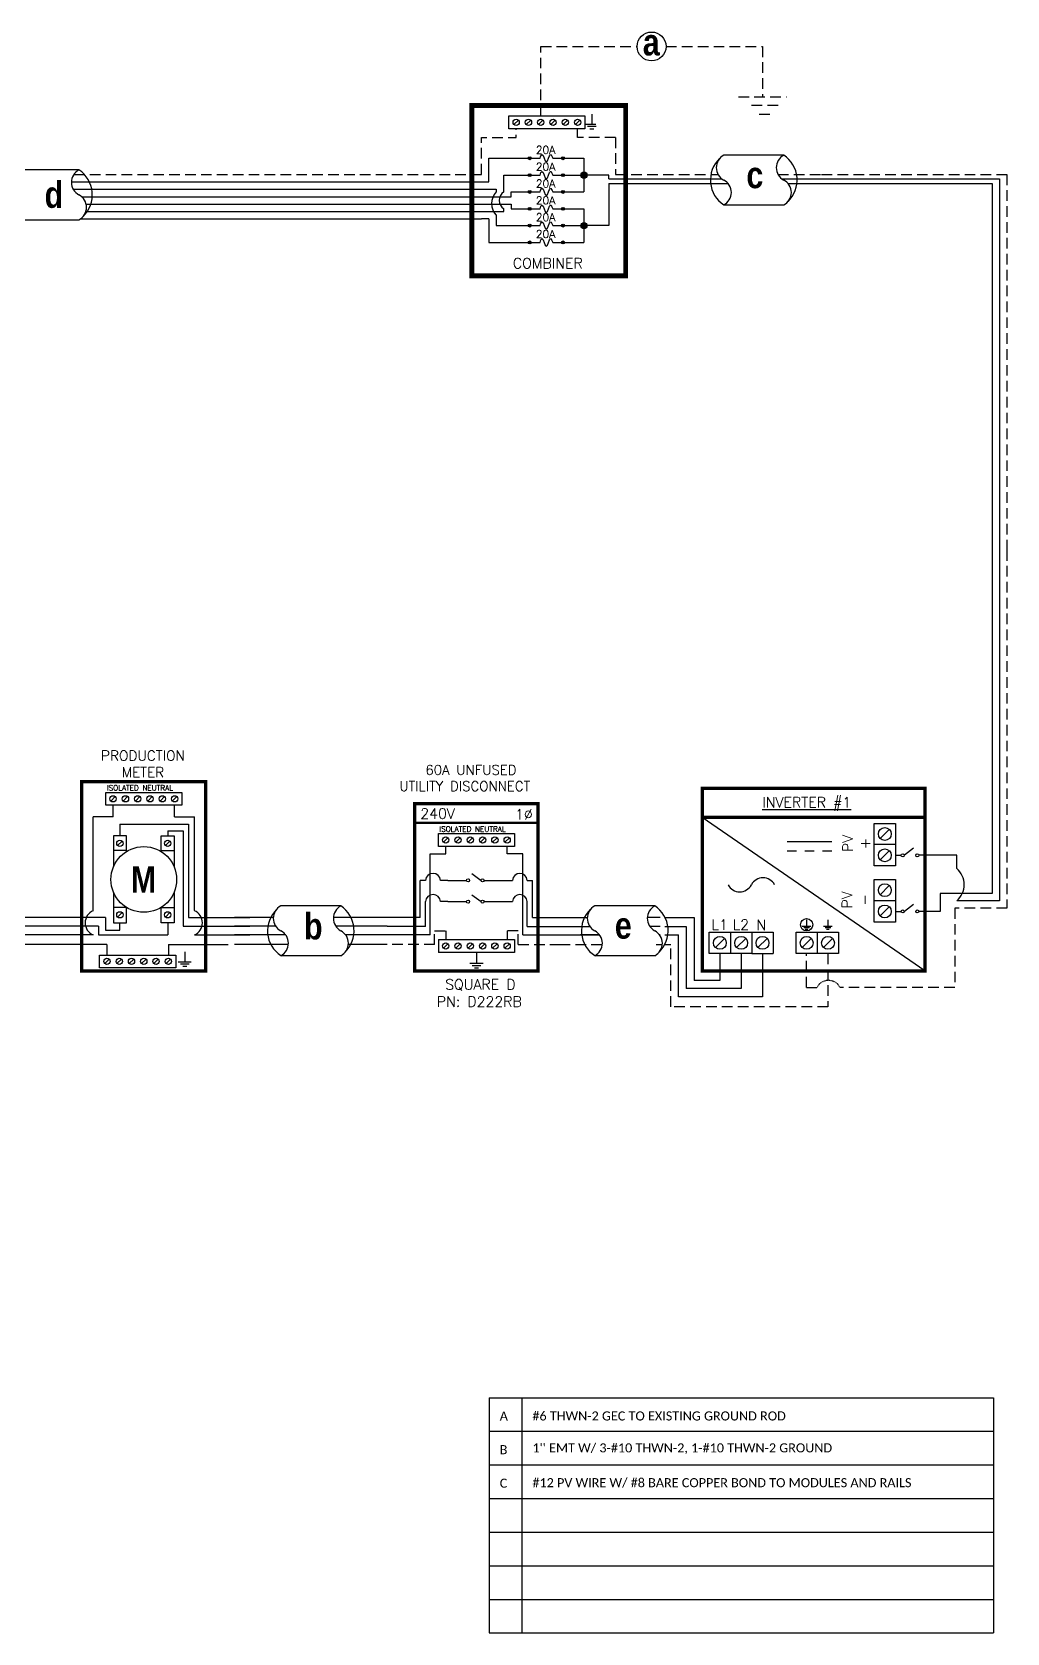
# Model space of a CAD drawing. Header units: feet. Extents: x 16885 to 17659, y 14552 to 15119.
# Drawn here: x 17314 to 17659, y 14552 to 15119 of the extents above; entities that cross this region are included whole.
import ezdxf

# ---------------------------------------------------------------- set-up
doc = ezdxf.new("R2010")
doc.units = ezdxf.units.FT
doc.header["$MEASUREMENT"] = 0
doc.linetypes.add('HIDDEN', pattern=[0.375, 0.25, -0.125])
for name, color, linetype in [('ONE LINE BLOCKS', 7, 'Continuous'), ('TABLES', 7, 'Continuous'), ('TEXT', 7, 'Continuous'), ('Z - TITLEBLOCK TXT', 7, 'Continuous')]:
    doc.layers.add(name, color=color, linetype=linetype)
doc.styles.add('ONE LINE TXT', font='techb___.ttf')
doc.styles.get("Standard").update_dxf_attribs({"font": 'simplex.shx'})

# ---------------------------------------------------------------- blocks, each defined once
blk = doc.blocks.new('M_METER PAN')
at = {"color": 253, "linetype": 'Continuous'}
for p, q in [((4.73, 8.02), (4.73, 8.75)), ((8.59, 8.02), (8.59, 8.75)), ((4.73, 8.02), (3.48, 8.02)), ((3.48, 2.14), (3.48, 8.02)), ((8.59, 8.02), (9.84, 8.02)), ((9.84, 2.14), (9.84, 8.02)), ((3.48, 0.61), (0, 0.61)), ((9.84, 0.61), (13.32, 0.61))]:
    blk.add_line(p, q, dxfattribs=at)
at = {"color": 7, "linetype": 'Continuous'}
for p, q in [((5.16, 7.56), (5.16, 6.82)), ((5.16, 7.56), (9.47, 7.56)), ((9.47, 7.56), (9.47, 1.71)), ((4.25, 1.71), (0, 1.71)), ((4.25, 1.71), (4.25, 0.9)), ((5.16, 0.9), (5.16, 1.37)), ((9.47, 1.71), (13.32, 1.71)), ((4.25, 0.9), (5.16, 0.9))]:
    blk.add_line(p, q, dxfattribs=at)
at = {"color": 10, "linetype": 'Continuous'}
for p, q in [((8.16, 7.14), (8.16, 6.82)), ((8.16, 7.14), (9.12, 7.14)), ((9.12, 7.14), (9.12, 1.15)), ((3.83, 1.15), (0, 1.15)), ((3.83, 1.15), (3.83, 0.61)), ((8.16, 1.37), (8.16, 0.61)), ((9.12, 1.15), (13.32, 1.15)), ((3.83, 0.61), (8.16, 0.61))]:
    blk.add_line(p, q, dxfattribs=at)
at = {"color": 1, "linetype": 'Continuous'}
for p, q in [((5.57, 5.9), (4.76, 5.9)), ((7.76, 5.9), (8.56, 5.9)), ((5.57, 2.33), (4.76, 2.33)), ((7.76, 2.33), (8.56, 2.33))]:
    blk.add_line(p, q, dxfattribs=at)
at = {"color": 253, "linetype": 'Continuous'}
for centre, start, end in [((3.82, 1.37), 113.9997, 246.0003), ((9.5, 1.37), 293.9997, 66.0003)]:
    blk.add_arc(centre, 0.835, start, end, dxfattribs=at)
at = {"layer": 'ONE LINE BLOCKS', "lineweight": 50, "const_width": 0.21}
blk.add_lwpolyline([(2.77, -1.65), (2.77, 10.22), (10.55, 10.22), (10.55, -1.65)], close=True, dxfattribs=at)
at = {"layer": 'TEXT', "color": 92, "linetype": 'HIDDEN', "ltscale": 15}
for p, q in [((4.35, 0), (0, 0)), ((4.35, 0), (4.35, -0.65)), ((8.2, 0), (8.2, -0.65)), ((8.2, 0), (13.32, 0))]:
    blk.add_line(p, q, dxfattribs=at)
at = {"layer": 'TEXT', "color": 92, "linetype": 'Continuous', "flags": 128}
for points in [[(9.23, -0.46), (9.23, -1.08)], [(8.81, -1.08), (9.64, -1.08)], [(9.5, -1.23), (8.96, -1.23)], [(9.35, -1.38), (9.1, -1.38)]]:
    blk.add_lwpolyline(points, dxfattribs=at)
at = {"layer": 'TEXT', "linetype": 'Continuous'}
blk.add_circle((6.66, 4.09), 2.06, dxfattribs=at)
at = {"layer": 'Z - TITLEBLOCK TXT', "color": 1, "linetype": 'Continuous'}
for p, q in [((4.27, 8.75), (4.27, 9.55)), ((4.27, 9.55), (9.05, 9.55)), ((9.05, 9.55), (9.05, 8.75)), ((9.05, 8.75), (4.27, 8.75)), ((4.76, 6.82), (4.76, 4.89)), ((5.57, 6.82), (4.76, 6.82)), ((5.57, 5.84), (5.57, 6.82)), ((7.76, 5.84), (7.76, 6.82)), ((7.76, 6.82), (8.56, 6.82)), ((8.56, 6.82), (8.56, 4.89)), ((4.76, 3.3), (4.76, 1.37)), ((8.56, 3.3), (8.56, 1.37)), ((5.57, 1.37), (5.57, 2.35)), ((7.76, 1.37), (7.76, 2.35)), ((4.76, 1.37), (5.57, 1.37)), ((8.56, 1.37), (7.76, 1.37)), ((3.89, -1.45), (3.89, -0.65)), ((3.89, -0.65), (8.66, -0.65)), ((8.66, -0.65), (8.66, -1.45)), ((8.66, -1.45), (3.89, -1.45))]:
    blk.add_line(p, q, dxfattribs=at)
at = {"layer": 'Z - TITLEBLOCK TXT', "color": 4, "linetype": 'Continuous'}
for p, q in [((4.87, 9.29), (4.6, 9.01)), ((5.64, 9.29), (5.37, 9.01)), ((6.42, 9.29), (6.14, 9.01)), ((7.19, 9.29), (6.91, 9.01)), ((7.96, 9.29), (7.68, 9.01)), ((8.73, 9.29), (8.45, 9.01)), ((5.3, 6.5), (5.02, 6.22)), ((8.3, 6.5), (8.02, 6.22)), ((5.3, 2.01), (5.02, 1.73)), ((8.3, 2.01), (8.02, 1.73)), ((4.49, -0.91), (4.21, -1.19)), ((5.26, -0.91), (4.98, -1.19)), ((6.03, -0.91), (5.75, -1.19)), ((6.8, -0.91), (6.52, -1.19)), ((7.57, -0.91), (7.29, -1.19)), ((8.34, -0.91), (8.06, -1.19))]:
    blk.add_line(p, q, dxfattribs=at)
for centre in [(4.73, 9.15), (5.51, 9.15), (6.28, 9.15), (7.05, 9.15), (7.82, 9.15), (8.59, 9.15), (5.16, 6.36), (8.16, 6.36), (5.16, 1.87), (8.16, 1.87), (4.35, -1.05), (5.12, -1.05), (5.89, -1.05), (6.66, -1.05), (7.43, -1.05), (8.2, -1.05)]:
    blk.add_circle(centre, 0.197, dxfattribs=at)
at = {"layer": 'TABLES', "color": 4, "linetype": 'Continuous'}
blk.add_text('ISOLATED NEUTRAL', height=0.3321, dxfattribs=at).set_placement((4.34, 9.67))
at = {"layer": 'TEXT', "color": 1, "insert": (6.61, 11.34), "char_height": 0.6278, "attachment_point": 5}
blk.add_mtext_dynamic_manual_height_columns('PRODUCTION METER', width=1.3203, gutter_width=7.17, heights=[0], dxfattribs=at)
at = {"layer": 'Z - TITLEBLOCK TXT', "color": 253, "linetype": 'Continuous', "style": 'ONE LINE TXT'}
blk.add_text('M', height=1.66, dxfattribs=at).set_placement((5.85, 3.26))
blk = doc.blocks.new('*U12')
at = {"color": 0}
blk.add_blockref('M_METER PAN', (0, 0), dxfattribs=at)
blk = doc.blocks.new('*U6')
at = {"color": 7, "linetype": 'Continuous'}
for p, q in [((6.67, 2.43), (2.91, 2.43)), ((2.44, 1.71), (0, 1.71)), ((9.57, 1.71), (6.2, 1.71)), ((2.91, -0.69), (6.67, -0.69))]:
    blk.add_line(p, q, dxfattribs=at)
at = {"color": 10, "linetype": 'Continuous'}
for p, q in [((2.59, 1.15), (0, 1.15)), ((9.57, 1.15), (6.35, 1.15))]:
    blk.add_line(p, q, dxfattribs=at)
at = {"color": 253, "linetype": 'Continuous'}
for p, q in [((3.21, 0.61), (0, 0.61)), ((9.57, 0.61), (6.97, 0.61))]:
    blk.add_line(p, q, dxfattribs=at)
at = {"color": 7, "linetype": 'Continuous'}
for centre, start, end in [((3.94, 0.87), 133.9732, 236.4265), ((5.63, 0.87), 313.9732, 56.4265)]:
    blk.add_arc(centre, 1.87, start, end, dxfattribs=at)
at = {"layer": 'TEXT', "color": 92, "linetype": 'HIDDEN', "ltscale": 15}
for p, q in [((3.37, 0), (0, 0)), ((9.57, 0), (7.14, 0))]:
    blk.add_line(p, q, dxfattribs=at)
at = {"layer": 'Z - TITLEBLOCK TXT', "linetype": 'Continuous'}
for centre, start, end in [((3.31, 1.65), 117.6639, 242.3361), ((7.08, 1.65), 117.6639, 242.3361), ((2.5, 0.09), 297.6639, 62.3361), ((6.26, 0.09), 297.6639, 62.3361)]:
    blk.add_arc(centre, 0.882, start, end, dxfattribs=at)
blk = doc.blocks.new('*T11')
at = {"linetype": 'ByBlock', "lineweight": -2, "transparency": 16777216}
for p, q in [((0, 0), (178.52, 0)), ((0, 0), (0, -83.27)), ((11.58, 0), (11.58, -83.27)), ((178.52, 0), (178.52, -83.27)), ((0, -11.84), (178.52, -11.84)), ((0, -23.75), (178.52, -23.75)), ((0, -35.65), (178.52, -35.65)), ((0, -47.56), (178.52, -47.56)), ((0, -59.46), (178.52, -59.46)), ((0, -71.37), (178.52, -71.37)), ((0, -83.27), (178.52, -83.27))]:
    blk.add_line(p, q, dxfattribs=at)
at = {"color": 0, "linetype": 'Continuous', "transparency": 16777216, "char_height": 3.2119, "attachment_point": 7}
for s, insert, width in [('{\\fCalibri|b0|i0|c0;A', (3.78, -8.06), 4.025), ('{\\fCalibri|b0|i0|c0;#6 THWN-2 GEC TO EXISTING GROUND ROD', (15.36, -8.06), 159.3801), ('{\\fCalibri|b0|i0|c0;B', (3.78, -19.97), 4.025), ("{\\fCalibri|b0|i0|c0;1'' EMT W/ 3-#10 THWN-2, 1-#10 THWN-2 GROUND", (15.36, -19.97), 159.3801), ('{\\fCalibri|b0|i0|c0;#12 PV WIRE W/ #8 BARE COPPER BOND TO MODULES AND RAILS', (15.36, -31.87), 159.3801), ('{\\fCalibri|b0|i0|c0;C', (3.78, -31.87), 4.025), ('{\\fCalibri|b0|i0|c0;', (3.78, -43.78), 4.025), ('{\\fCalibri|b0|i0|c0;', (15.36, -43.78), 159.3801), ('{\\fCalibri|b0|i0|c0;', (3.78, -55.68), 4.025), ('{\\fCalibri|b0|i0|c0;', (15.36, -55.68), 159.3801), ('{\\fCalibri|b0|i0|c0;', (3.78, -67.59), 4.025), ('{\\fCalibri|b0|i0|c0;', (15.36, -67.59), 159.3801), ('{\\fCalibri|b0|i0|c0;', (3.78, -79.5), 4.025), ('{\\fCalibri|b0|i0|c0;', (15.36, -79.5), 159.3801)]:
    blk.add_mtext(s, dxfattribs=dict(at, insert=insert, width=width))
blk = doc.blocks.new('M_UTILITY DISCONNECT')
at = {"color": 253, "linetype": 'Continuous'}
for p, q in [((-42.47, 32.21), (-42.47, 34.82)), ((-20.72, 32.21), (-20.72, 34.82)), ((-47.96, 3.45), (-47.96, 32.21)), ((-47.96, 32.21), (-42.47, 32.21)), ((-15.23, 32.21), (-20.72, 32.21)), ((-15.23, 3.45), (-15.23, 32.21)), ((-47.96, 3.45), (-63.19, 3.45)), ((-15.23, 3.45), (0, 3.45))]:
    blk.add_line(p, q, dxfattribs=at)
at = {"color": 7, "linetype": 'Continuous'}
for p, q in [((-51.46, 9.66), (-51.46, 22.77)), ((-49.6, 22.77), (-51.46, 22.77)), ((-41.69, 22.77), (-44.32, 22.77)), ((-21.5, 22.77), (-18.87, 22.77)), ((-13.59, 22.77), (-11.73, 22.77)), ((-11.73, 9.66), (-11.73, 22.77)), ((-51.46, 9.66), (-63.19, 9.66)), ((-11.73, 9.66), (0, 9.66))]:
    blk.add_line(p, q, dxfattribs=at)
at = {"color": 10, "linetype": 'Continuous'}
for p, q in [((-49.6, 6.49), (-49.6, 15.24)), ((-41.69, 15.24), (-44.32, 15.24)), ((-21.5, 15.24), (-18.87, 15.24)), ((-13.59, 6.49), (-13.59, 15.24)), ((-49.6, 6.49), (-63.19, 6.49)), ((-13.59, 6.49), (0, 6.49))]:
    blk.add_line(p, q, dxfattribs=at)
at = {"color": 7, "linetype": 'Continuous'}
for centre in [(-46.96, 22.62), (-16.23, 22.62)]:
    blk.add_arc(centre, 2.64, 3.2819, 176.7181, dxfattribs=at)
at = {"color": 10, "linetype": 'Continuous'}
for centre in [(-46.96, 15.08), (-16.23, 15.08)]:
    blk.add_arc(centre, 2.64, 3.2819, 176.7181, dxfattribs=at)
at = {"layer": 'ONE LINE BLOCKS', "lineweight": 50}
blk.add_line((-53.41, 43.1), (-9.8, 43.1), dxfattribs=at)
at = {"layer": 'ONE LINE BLOCKS', "lineweight": 50, "const_width": 1.19}
blk.add_lwpolyline([(-53.41, -9.3), (-53.41, 49.88), (-9.8, 49.88), (-9.8, -9.3)], close=True, dxfattribs=at)
at = {"layer": 'TEXT', "color": 92, "linetype": 'HIDDEN', "ltscale": 15}
for p, q in [((-46.38, 0), (-63.19, 0)), ((-46.38, 0), (-46.38, 4.94)), ((-46.38, 4.94), (-42.47, 4.94)), ((-42.47, 4.94), (-42.47, 1.8)), ((-16.81, 4.94), (-20.72, 4.94)), ((-20.72, 4.94), (-20.72, 1.8)), ((-16.81, 0), (-16.81, 4.94)), ((-16.81, 0), (0, 0))]:
    blk.add_line(p, q, dxfattribs=at)
at = {"layer": 'TEXT', "color": 92, "linetype": 'Continuous', "flags": 128}
for points in [[(-31.59, -3.07), (-31.6, -6.57)], [(-33.94, -6.57), (-29.25, -6.57)], [(-30.07, -7.44), (-33.13, -7.44)], [(-30.88, -8.3), (-32.31, -8.3)]]:
    blk.add_lwpolyline(points, dxfattribs=at)
at = {"layer": 'Z - TITLEBLOCK TXT', "color": 1, "linetype": 'Continuous'}
for p, q in [((-45.07, 34.82), (-45.07, 39.36)), ((-45.07, 39.36), (-18.12, 39.36)), ((-18.12, 34.82), (-45.07, 34.82)), ((-18.12, 39.36), (-18.12, 34.82)), ((-41.69, 22.77), (-35.12, 22.77)), ((-33.23, 25.22), (-29.96, 22.78)), ((-28.88, 22.77), (-21.5, 22.77)), ((-33.23, 17.69), (-29.96, 15.24)), ((-41.69, 15.24), (-35.12, 15.24)), ((-28.88, 15.24), (-21.5, 15.23)), ((-45.07, 1.8), (-18.12, 1.8)), ((-45.07, 1.8), (-45.07, -2.74)), ((-18.12, 1.8), (-18.12, -2.74)), ((-18.12, -2.74), (-45.07, -2.74))]:
    blk.add_line(p, q, dxfattribs=at)
at = {"layer": 'Z - TITLEBLOCK TXT', "color": 4, "linetype": 'Continuous'}
for p, q in [((-41.69, 37.87), (-43.26, 36.3)), ((-37.34, 37.87), (-38.91, 36.3)), ((-32.98, 37.87), (-34.56, 36.3)), ((-28.63, 37.87), (-30.21, 36.3)), ((-24.28, 37.87), (-25.86, 36.3)), ((-19.93, 37.87), (-21.51, 36.3)), ((-41.69, 0.32), (-43.26, -1.26)), ((-37.34, 0.32), (-38.91, -1.26)), ((-32.98, 0.32), (-34.56, -1.26)), ((-28.63, 0.32), (-30.21, -1.26)), ((-24.28, 0.32), (-25.86, -1.26)), ((-19.93, 0.32), (-21.51, -1.26))]:
    blk.add_line(p, q, dxfattribs=at)
for centre in [(-42.47, 37.09), (-38.12, 37.09), (-33.77, 37.09), (-29.42, 37.09), (-25.07, 37.09), (-20.72, 37.09), (-42.47, -0.47), (-38.12, -0.47), (-33.77, -0.47), (-29.42, -0.47), (-25.07, -0.47), (-20.72, -0.47)]:
    blk.add_circle(centre, 1.11, dxfattribs=at)
at = {"layer": 'Z - TITLEBLOCK TXT', "color": 1, "linetype": 'Continuous'}
for centre in [(-34.58, 22.77), (-29.42, 22.77), (-34.58, 15.24), (-29.42, 15.24)]:
    blk.add_circle(centre, 0.541, dxfattribs=at)
at = {"layer": 'TABLES', "color": 4, "linetype": 'Continuous'}
blk.add_text('ISOLATED NEUTRAL', height=1.8743, dxfattribs=at).set_placement((-44.71, 40.01))
at = {"layer": 'TEXT', "color": 1}
for s, width, gutter_width, heights, insert, char_height, attachment_point in [('\\A1;\\pi12.968; 60A UNFUSED \\P\\pi6.1418;UTILITY DISCONNECT', 64.922, 0, [82.18], (-65.01, 63.62), 3.4544, 1), ('240V', 0.1481, 0.75, [0], (-45.35, 46.44), 3.658, 5), ('1∅', 0.1481, 0.75, [0], (-14.78, 46.14), 3.658, 5), ('\\A1;\\pi11.999,t30.287;SQUARE D\\P\\pi9.0377,t27.326;PN: D222RB', 51.6906, 0.203, [45.94], (-54.67, -12.23), 3.6576, 1)]:
    blk.add_mtext_dynamic_manual_height_columns(s, width=width, gutter_width=gutter_width, heights=heights, dxfattribs=dict(at, insert=insert, char_height=char_height, attachment_point=attachment_point))

msp = doc.modelspace()

# ---------------------------------------------------------------- hatches: boundary and pattern name
at = {"linetype": 'Continuous'}
h = msp.add_hatch(color=7, dxfattribs=at)
h.dxf.hatch_style = 1
edge = h.paths.add_edge_path()
edge.add_arc((17490.28, 15073.96), 0.513, 0, 360)
h = msp.add_hatch(color=7, dxfattribs=at)
h.dxf.hatch_style = 1
edge = h.paths.add_edge_path()
edge.add_arc((17502.06, 15073.96), 0.513, 0, 360)
h = msp.add_hatch(color=7, dxfattribs=at)
h.dxf.hatch_style = 1
edge = h.paths.add_edge_path()
edge.add_arc((17490.28, 15068), 0.513, 0, 360)
h = msp.add_hatch(color=7, dxfattribs=at)
h.dxf.hatch_style = 1
edge = h.paths.add_edge_path()
edge.add_arc((17502.06, 15068), 0.513, 0, 360)
h = msp.add_hatch(color=7, dxfattribs=at)
h.dxf.hatch_style = 1
edge = h.paths.add_edge_path()
edge.add_arc((17490.28, 15062.04), 0.513, 0, 360)
h = msp.add_hatch(color=7, dxfattribs=at)
h.dxf.hatch_style = 1
edge = h.paths.add_edge_path()
edge.add_arc((17502.06, 15062.04), 0.513, 0, 360)
h = msp.add_hatch(color=253, dxfattribs=at)
h.dxf.hatch_style = 1
edge = h.paths.add_edge_path()
edge.add_arc((17490.28, 15056.08), 0.513, 0, 360)
h = msp.add_hatch(color=253, dxfattribs=at)
h.dxf.hatch_style = 1
edge = h.paths.add_edge_path()
edge.add_arc((17502.06, 15056.08), 0.513, 0, 360)
h = msp.add_hatch(color=253, dxfattribs=at)
h.dxf.hatch_style = 1
edge = h.paths.add_edge_path()
edge.add_arc((17490.28, 15050.12), 0.513, 0, 360)
h = msp.add_hatch(color=253, dxfattribs=at)
h.dxf.hatch_style = 1
edge = h.paths.add_edge_path()
edge.add_arc((17502.06, 15050.12), 0.513, 0, 360)
h = msp.add_hatch(color=253, dxfattribs=at)
h.dxf.hatch_style = 1
edge = h.paths.add_edge_path()
edge.add_arc((17490.28, 15044.16), 0.513, 0, 360)
h = msp.add_hatch(color=253, dxfattribs=at)
h.dxf.hatch_style = 1
edge = h.paths.add_edge_path()
edge.add_arc((17502.06, 15044.16), 0.513, 0, 360)
at = {"layer": 'ONE LINE BLOCKS', "linetype": 'Continuous'}
h = msp.add_hatch(color=254, dxfattribs=at)
h.dxf.hatch_style = 1
edge = h.paths.add_edge_path()
edge.add_arc((17509.46, 15068), 1.11, 0, 360)
h = msp.add_hatch(color=254, dxfattribs=at)
h.dxf.hatch_style = 1
edge = h.paths.add_edge_path()
edge.add_arc((17509.46, 15050.12), 1.11, 0, 360)

# ---------------------------------------------------------------- linework, layer by layer
at = {"color": 7, "linetype": 'Continuous'}
for p, q in [((17330.72, 15069.82), (17309.48, 15069.82)), ((17580.2, 15075.07), (17558.96, 15075.07)), ((17328.06, 15065.62), (17473.2, 15065.61)), ((17518.31, 15068), (17509.46, 15068)), ((17518.31, 15066.63), (17518.31, 15068)), ((17518.31, 15066.63), (17558.35, 15066.63)), ((17579.6, 15066.63), (17593.6, 15066.63)), ((17593.6, 15066.63), (17656.57, 15066.63)), ((17656.57, 15066.63), (17656.57, 14934.81)), ((17331.67, 15060.37), (17473.2, 15060.37)), ((17333.17, 15055.13), (17473.2, 15055.13)), ((17558.96, 15057.44), (17580.2, 15057.44)), ((17309.48, 15052.2), (17330.72, 15052.2)), ((17656.57, 14934.81), (17656.57, 14811.02)), ((17641.4, 14827.14), (17627.99, 14827.14)), ((17641.4, 14822.42), (17641.4, 14827.14)), ((17534.54, 14809.22), (17513.3, 14809.22)), ((17656.57, 14811.02), (17641.4, 14811.02)), ((17503, 14805.14), (17510.64, 14805.14)), ((17536.42, 14805.14), (17531.89, 14805.14)), ((17538.07, 14805.14), (17548.53, 14805.14)), ((17548.53, 14805.14), (17548.53, 14782.76)), ((17557.58, 14792.35), (17557.58, 14782.76)), ((17513.3, 14791.59), (17534.54, 14791.59)), ((17557.58, 14782.76), (17548.53, 14782.76))]:
    msp.add_line(p, q, dxfattribs=at)
at = {"color": 1, "linetype": 'Continuous'}
for p, q in [((17490.79, 15073.96), (17493.93, 15073.97)), ((17498.43, 15073.96), (17501.54, 15073.96)), ((17490.79, 15068), (17493.93, 15068.01)), ((17498.43, 15068), (17501.54, 15068)), ((17490.79, 15062.04), (17493.93, 15062.05)), ((17498.43, 15062.04), (17501.54, 15062.04)), ((17490.79, 15056.08), (17493.93, 15056.09)), ((17498.43, 15056.08), (17501.54, 15056.08)), ((17490.79, 15050.12), (17493.93, 15050.12)), ((17498.43, 15050.12), (17501.54, 15050.12)), ((17490.79, 15044.16), (17493.93, 15044.16)), ((17498.43, 15044.16), (17501.54, 15044.16))]:
    msp.add_line(p, q, dxfattribs=at)
at = {"color": 253, "linetype": 'Continuous'}
for p, q in [((17518.31, 15065.02), (17518.31, 15050.12)), ((17518.31, 15065.02), (17560.48, 15065.02)), ((17581.72, 15065.02), (17593.6, 15065.02)), ((17593.6, 15065.02), (17653.95, 15065.02)), ((17653.95, 15065.02), (17653.95, 14932.14)), ((17328.69, 15062.99), (17473.2, 15062.99)), ((17333.26, 15057.75), (17473.2, 15057.75)), ((17331.24, 15052.5), (17473.2, 15052.5)), ((17475.82, 15052.5), (17475.82, 15044.16)), ((17518.31, 15050.12), (17509.46, 15050.12)), ((17475.82, 15044.16), (17483.69, 15044.16)), ((17653.95, 14932.14), (17653.95, 14813.64)), ((17653.95, 14813.64), (17635.49, 14813.64)), ((17635.49, 14813.64), (17635.49, 14807.24)), ((17635.49, 14807.24), (17627.99, 14807.24)), ((17502.39, 14798.93), (17515.01, 14798.93)), ((17515.01, 14798.93), (17508.24, 14798.93)), ((17536.42, 14798.93), (17536.25, 14798.93)), ((17538.07, 14798.93), (17542.91, 14798.93)), ((17542.91, 14776.99), (17542.91, 14798.93)), ((17572.65, 14792.35), (17572.65, 14776.99)), ((17572.65, 14776.99), (17542.91, 14776.99))]:
    msp.add_line(p, q, dxfattribs=at)
at = {"color": 10, "linetype": 'Continuous'}
for p, q in [((17501.13, 14801.97), (17511.52, 14801.97)), ((17536.42, 14801.97), (17532.77, 14801.97)), ((17538.07, 14801.97), (17545.59, 14801.97)), ((17545.59, 14801.97), (17545.59, 14779.95)), ((17565.11, 14792.35), (17565.11, 14779.95)), ((17565.11, 14779.95), (17545.59, 14779.95))]:
    msp.add_line(p, q, dxfattribs=at)
at = {"color": 7, "linetype": 'Continuous', "flags": 128}
for points in [[(17473.2, 15065.61), (17475.82, 15065.61), (17475.82, 15073.96), (17483.69, 15073.96)], [(17483.69, 15073.96), (17490.28, 15073.96)], [(17502.06, 15073.96), (17509.46, 15073.96)], [(17509.46, 15073.96), (17509.46, 15062.04)], [(17481.07, 15062.04), (17481.07, 15068), (17483.69, 15068)], [(17483.69, 15068), (17490.28, 15068)], [(17483.69, 15068), (17490.28, 15068)], [(17502.06, 15068), (17509.46, 15068)], [(17473.2, 15060.37), (17483.69, 15060.37), (17483.69, 15062.04)], [(17483.69, 15062.04), (17490.28, 15062.04)], [(17483.69, 15062.04), (17490.28, 15062.04)], [(17502.06, 15062.04), (17509.46, 15062.04)], [(17473.2, 15055.13), (17481.07, 15055.13), (17481.07, 15056.08)]]:
    msp.add_lwpolyline(points, dxfattribs=at)
at = {"color": 253, "linetype": 'Continuous', "flags": 128}
for points in [[(17473.2, 15062.99), (17478.44, 15062.99), (17478.44, 15062.04)], [(17473.2, 15057.75), (17483.69, 15057.75), (17483.69, 15056.08)], [(17478.44, 15053.77), (17478.44, 15050.12), (17483.69, 15050.12)], [(17483.69, 15056.08), (17490.28, 15056.08)], [(17483.69, 15056.08), (17490.28, 15056.08)], [(17502.06, 15056.08), (17509.46, 15056.08)], [(17509.46, 15056.08), (17509.46, 15044.16)], [(17475.82, 15052.5), (17473.2, 15052.5)], [(17483.69, 15050.12), (17490.28, 15050.12)], [(17483.69, 15050.12), (17490.28, 15050.12)], [(17502.06, 15050.12), (17509.46, 15050.12)], [(17483.69, 15044.16), (17490.28, 15044.16)], [(17502.06, 15044.16), (17509.46, 15044.16)]]:
    msp.add_lwpolyline(points, dxfattribs=at)
at = {"color": 7, "linetype": 'Continuous'}
for centre, radius in [((17533.4, 15113.57), 5.11), ((17490.28, 15073.96), 0.513), ((17502.06, 15073.96), 0.513), ((17490.28, 15068), 0.513), ((17502.06, 15068), 0.513), ((17490.28, 15062.04), 0.513), ((17502.06, 15062.04), 0.513)]:
    msp.add_circle(centre, radius, dxfattribs=at)
at = {"color": 253, "linetype": 'Continuous'}
for centre in [(17490.28, 15056.08), (17502.06, 15056.08), (17490.28, 15050.12), (17502.06, 15050.12), (17490.28, 15044.16), (17502.06, 15044.16)]:
    msp.add_circle(centre, 0.513, dxfattribs=at)
at = {"color": 7, "linetype": 'Continuous'}
for centre, radius, start, end in [((17324.87, 15061.01), 10.58, 313.9732, 56.4265), ((17564.81, 15066.25), 10.58, 133.9732, 236.4265), ((17574.35, 15066.25), 10.58, 313.9732, 56.4265), ((17483.1, 15059.06), 3.61, 124.3567, 235.6433), ((17528.69, 14800.4), 10.58, 313.9732, 56.4265), ((17519.15, 14800.4), 10.58, 133.9732, 236.4265)]:
    msp.add_arc(centre, radius, start, end, dxfattribs=at)
at = {"color": 253, "linetype": 'Continuous'}
msp.add_arc((17482.66, 15057.91), 5.91, 135.6055, 224.3945, dxfattribs=at)
at = {"color": 1, "linetype": 'Continuous'}
for points in [[(17493.93, 15073.97), (17494.59, 15075.31), (17496.18, 15072.62), (17497.63, 15075.31), (17498.43, 15073.96)], [(17493.93, 15068.01), (17494.59, 15069.34), (17496.18, 15066.66), (17497.63, 15069.34), (17498.43, 15068)], [(17493.93, 15062.05), (17494.59, 15063.38), (17496.18, 15060.7), (17497.63, 15063.38), (17498.43, 15062.04)], [(17493.93, 15056.09), (17494.59, 15057.42), (17496.18, 15054.73), (17497.63, 15057.42), (17498.43, 15056.08)], [(17493.93, 15050.12), (17494.59, 15051.46), (17496.18, 15048.77), (17497.63, 15051.46), (17498.43, 15050.12)], [(17493.93, 15044.16), (17494.59, 15045.5), (17496.18, 15042.81), (17497.63, 15045.5), (17498.43, 15044.16)]]:
    msp.add_spline(points, degree=3, dxfattribs=at)
at = {"layer": 'ONE LINE BLOCKS', "lineweight": 50}
for points, const_width in [([(17524.23, 15032.31), (17469.76, 15032.31), (17469.76, 15092.65), (17524.23, 15092.65)], 1.71), ([(17524.23, 15032.31), (17469.76, 15032.31), (17469.76, 15092.65), (17524.23, 15092.65)], 1.71), ([(17551.36, 14786.19), (17551.36, 14850.84), (17630.14, 14850.84), (17630.14, 14786.19)], 1.19), ([(17551.36, 14840.56), (17551.36, 14850.84), (17630.14, 14850.84), (17630.14, 14840.56)], 1.19)]:
    msp.add_lwpolyline(points, close=True, dxfattribs=dict(at, const_width=const_width))
at = {"layer": 'TEXT', "color": 92, "linetype": 'HIDDEN', "ltscale": 15}
for p, q in [((17494.17, 15088.97), (17494.17, 15113.57)), ((17494.17, 15113.57), (17528.28, 15113.57)), ((17538.51, 15113.57), (17572.62, 15113.57)), ((17572.62, 15113.57), (17572.62, 15095.78)), ((17507.22, 15081.35), (17507.22, 15084.43)), ((17520.57, 15081.35), (17507.22, 15081.35)), ((17520.57, 15081.35), (17520.57, 15068.24)), ((17328.93, 15068.24), (17473.2, 15068.24)), ((17520.57, 15068.24), (17556.92, 15068.24)), ((17578.17, 15068.24), (17593.6, 15068.24)), ((17593.6, 15068.24), (17659.19, 15068.24)), ((17659.19, 15068.24), (17659.19, 14935.21)), ((17659.19, 14935.21), (17659.19, 14808.4)), ((17659.19, 14808.4), (17640.68, 14808.4)), ((17640.68, 14808.4), (17640.68, 14780.32)), ((17500.82, 14795.48), (17515.94, 14795.48)), ((17535, 14795.48), (17537.18, 14795.48)), ((17538.07, 14795.48), (17540.18, 14795.48)), ((17540.18, 14773.45), (17540.18, 14795.48)), ((17588.29, 14780.32), (17588.29, 14792.35)), ((17595.82, 14792.35), (17595.82, 14773.45)), ((17588.29, 14780.32), (17591.89, 14780.32)), ((17640.68, 14780.32), (17600.13, 14780.32)), ((17595.82, 14773.45), (17540.18, 14773.45))]:
    msp.add_line(p, q, dxfattribs=at)
at = {"layer": 'TEXT', "color": 92, "linetype": 'HIDDEN', "ltscale": 15, "flags": 128}
for points in [[(17564.14, 15095.78), (17581.1, 15095.78)], [(17578.16, 15092.63), (17567.08, 15092.63)], [(17512.29, 15089.56), (17512.29, 15086.05)], [(17575.22, 15089.49), (17570.02, 15089.49)], [(17473.2, 15068.24), (17473.2, 15081.35), (17485.47, 15081.35), (17485.47, 15084.43)], [(17509.95, 15086.05), (17514.63, 15086.05)], [(17513.82, 15085.19), (17510.76, 15085.19)], [(17513.01, 15084.32), (17511.57, 15084.32)]]:
    msp.add_lwpolyline(points, dxfattribs=at)
at = {"layer": 'TEXT', "color": 92, "linetype": 'Continuous', "flags": 128}
for points in [[(17588.29, 14804.29), (17588.29, 14802)], [(17595.82, 14804.29), (17595.82, 14802)], [(17586.75, 14802), (17589.82, 14802)], [(17589.29, 14801.43), (17587.28, 14801.43)], [(17588.76, 14800.86), (17587.81, 14800.86)], [(17594.28, 14802), (17597.36, 14802)], [(17596.82, 14801.43), (17594.82, 14801.43)], [(17596.29, 14800.86), (17595.35, 14800.86)]]:
    msp.add_lwpolyline(points, dxfattribs=at)
at = {"layer": 'TEXT', "color": 92, "linetype": 'Continuous'}
msp.add_circle((17588.29, 14802.55), 2.17, dxfattribs=at)
at = {"layer": 'TEXT', "color": 92, "linetype": 'HIDDEN', "ltscale": 0.3}
msp.add_arc((17596.01, 14778.16), 4.65, 27.6639, 152.3361, dxfattribs=at)
at = {"layer": 'Z - TITLEBLOCK TXT', "color": 1, "linetype": 'Continuous'}
for p, q in [((17482.88, 15084.43), (17482.88, 15088.97)), ((17482.88, 15088.97), (17509.82, 15088.97)), ((17509.82, 15088.97), (17509.82, 15084.43)), ((17509.82, 15084.43), (17482.88, 15084.43)), ((17612.18, 14823.37), (17612.18, 14838.44)), ((17612.18, 14838.44), (17619.71, 14838.44)), ((17612.18, 14823.37), (17612.18, 14838.44)), ((17619.71, 14838.44), (17619.71, 14823.37)), ((17619.71, 14838.44), (17619.71, 14830.91)), ((17619.71, 14830.91), (17612.18, 14830.91)), ((17619.71, 14827.14), (17621.75, 14827.14)), ((17626.14, 14829.6), (17622.88, 14827.16)), ((17619.71, 14823.37), (17612.18, 14823.37)), ((17612.18, 14803.48), (17612.18, 14818.55)), ((17612.18, 14818.55), (17619.71, 14818.55)), ((17619.71, 14818.55), (17619.71, 14811.01)), ((17619.71, 14811.01), (17612.18, 14811.01)), ((17619.71, 14811.01), (17619.71, 14803.48)), ((17626.14, 14809.71), (17622.88, 14807.26)), ((17619.71, 14803.48), (17612.18, 14803.48)), ((17619.71, 14807.24), (17621.75, 14807.24)), ((17553.81, 14799.88), (17568.88, 14799.88)), ((17553.81, 14792.35), (17553.81, 14799.88)), ((17553.81, 14799.88), (17561.35, 14799.88)), ((17561.35, 14799.88), (17561.35, 14792.35)), ((17568.88, 14799.88), (17568.88, 14792.35)), ((17568.88, 14799.88), (17576.42, 14799.88)), ((17576.42, 14799.88), (17576.42, 14792.35)), ((17584.52, 14799.88), (17599.59, 14799.88)), ((17584.52, 14792.35), (17584.52, 14799.88)), ((17584.52, 14799.88), (17592.05, 14799.88)), ((17592.05, 14799.88), (17592.05, 14792.35)), ((17599.59, 14799.88), (17599.59, 14792.35)), ((17568.88, 14792.35), (17553.81, 14792.35)), ((17568.88, 14792.35), (17576.42, 14792.35)), ((17599.59, 14792.35), (17584.52, 14792.35))]:
    msp.add_line(p, q, dxfattribs=at)
at = {"layer": 'Z - TITLEBLOCK TXT', "color": 4, "linetype": 'Continuous'}
for p, q in [((17486.26, 15087.49), (17484.69, 15085.92)), ((17490.61, 15087.49), (17489.04, 15085.92)), ((17494.96, 15087.49), (17493.39, 15085.92)), ((17499.31, 15087.49), (17497.74, 15085.92)), ((17503.66, 15087.49), (17502.09, 15085.92)), ((17508.01, 15087.49), (17506.44, 15085.92)), ((17617.55, 14836.28), (17614.34, 14833.07)), ((17617.55, 14828.75), (17614.34, 14825.53)), ((17617.55, 14816.39), (17614.34, 14813.17)), ((17617.55, 14808.85), (17614.34, 14805.64)), ((17559.19, 14797.72), (17555.97, 14794.51)), ((17566.72, 14797.72), (17563.51, 14794.51)), ((17574.26, 14797.72), (17571.04, 14794.51)), ((17589.89, 14797.72), (17586.68, 14794.51)), ((17597.43, 14797.72), (17594.21, 14794.51))]:
    msp.add_line(p, q, dxfattribs=at)
at = {"layer": 'Z - TITLEBLOCK TXT', "color": 7, "linetype": 'Continuous'}
for p, q in [((17630.14, 14786.19), (17551.36, 14840.56)), ((17597.19, 14831.95), (17581.42, 14831.95)), ((17584.71, 14828.54), (17581.42, 14828.54)), ((17590.95, 14828.54), (17587.66, 14828.54)), ((17597.19, 14828.54), (17593.89, 14828.54))]:
    msp.add_line(p, q, dxfattribs=at)
at = {"layer": 'Z - TITLEBLOCK TXT', "color": 4, "linetype": 'Continuous'}
for centre, radius in [((17485.47, 15086.7), 1.11), ((17489.82, 15086.7), 1.11), ((17494.17, 15086.7), 1.11), ((17498.52, 15086.7), 1.11), ((17502.87, 15086.7), 1.11), ((17507.22, 15086.7), 1.11), ((17615.95, 14834.67), 2.27), ((17615.95, 14827.14), 2.27), ((17615.95, 14814.78), 2.27), ((17615.95, 14807.24), 2.27), ((17557.58, 14796.12), 2.27), ((17565.11, 14796.12), 2.27), ((17572.65, 14796.12), 2.27), ((17588.29, 14796.12), 2.27), ((17595.82, 14796.12), 2.27)]:
    msp.add_circle(centre, radius, dxfattribs=at)
at = {"layer": 'Z - TITLEBLOCK TXT', "color": 7, "linetype": 'Continuous'}
for centre in [(17509.46, 15068), (17509.46, 15068), (17509.46, 15050.12), (17509.46, 15050.12)]:
    msp.add_circle(centre, 1.11, dxfattribs=at)
at = {"layer": 'Z - TITLEBLOCK TXT', "color": 1, "linetype": 'Continuous'}
for centre in [(17622.29, 14827.14), (17627.45, 14827.14), (17622.29, 14807.24), (17627.45, 14807.24)]:
    msp.add_circle(centre, 0.541, dxfattribs=at)
at = {"layer": 'Z - TITLEBLOCK TXT', "linetype": 'Continuous'}
for centre, radius, start, end in [((17333.04, 15065.42), 4.98, 117.6639, 242.3361), ((17561.27, 15070.66), 4.98, 117.6639, 242.3361), ((17582.51, 15070.66), 4.98, 117.6639, 242.3361), ((17556.65, 15061.85), 4.98, 297.6639, 62.3361), ((17577.89, 15061.85), 4.98, 297.6639, 62.3361), ((17328.41, 15056.6), 4.98, 297.6639, 62.3361), ((17636.63, 14816.72), 7.43, 309.9338, 50.0662), ((17564.6, 14818.82), 4.65, 207.6639, 332.3361), ((17572.84, 14814.5), 4.65, 27.6639, 152.3361), ((17515.61, 14804.81), 4.98, 117.6639, 242.3361), ((17536.85, 14804.81), 4.98, 117.6639, 242.3361), ((17510.99, 14795.99), 4.98, 297.6639, 62.3361), ((17532.23, 14795.99), 4.98, 297.6639, 62.3361)]:
    msp.add_arc(centre, radius, start, end, dxfattribs=at)

# ---------------------------------------------------------------- block references
at = {"color": 155, "true_color": 0x647190, "xscale": 5.644441731736358, "yscale": 5.644441731736358, "zscale": 5.644441731736358}
for name, p in [('*U12', (17316.07, 14795.48)), ('*U6', (17267.02, 14795.48)), ('*U6', (17385.77, 14795.48))]:
    msp.add_blockref(name, p, dxfattribs=at)
at = {"color": 7}
msp.add_blockref('M_UTILITY DISCONNECT', (17503, 14795.48), dxfattribs=at)
msp.add_blockref('*T11', (17475.87, 14635))

# ---------------------------------------------------------------- texts
at = {"layer": 'TABLES', "color": 1, "linetype": 'Continuous'}
for s, height, p in [('20A', 2.778, (17492.43, 15075.55)), ('20A', 2.778, (17492.43, 15069.58)), ('20A', 2.778, (17492.43, 15063.62)), ('20A', 2.778, (17492.43, 15057.66)), ('20A', 2.778, (17492.43, 15051.7)), ('20A', 2.778, (17492.43, 15045.74)), ('%%UINVERTER #1', 3.6576, (17572.57, 14844.1))]:
    msp.add_text(s, height=height, dxfattribs=at).set_placement(p)
at = {"layer": 'TEXT', "color": 1, "attachment_point": 5}
for s, width, gutter_width, insert, char_height in [('COMBINER', 1.1897, 7.17, (17496.67, 15036.81), 3.658), ('L1', 0.1481, 0.75, (17557.52, 14802.53), 3.658), ('L2', 0.1481, 0.75, (17564.99, 14802.56), 3.658), ('N', 0.1481, 0.75, (17572.24, 14802.5), 3.66)]:
    msp.add_mtext_dynamic_manual_height_columns(s, width=width, gutter_width=gutter_width, heights=[0], dxfattribs=dict(at, insert=insert, char_height=char_height))
at = {"layer": 'TEXT', "color": 1, "char_height": 3.658, "attachment_point": 5, "rotation": 90}
for s, width, insert in [('PV +', 2.8378, (17605.87, 14831.32)), ('PV -', 2.8013, (17605.64, 14811.34))]:
    msp.add_mtext_dynamic_manual_height_columns(s, width=width, gutter_width=0.75, heights=[0], dxfattribs=dict(at, insert=insert))
at = {"layer": 'Z - TITLEBLOCK TXT', "color": 1, "linetype": 'Continuous', "char_height": 9.3833, "attachment_point": 1, "style": 'ONE LINE TXT'}
for s, insert in [('{\\W1;\\C256;a}', (17530.3, 15119.76)), ('{\\W1;\\C256;c}', (17566.96, 15072.76)), ('{\\W1;\\C256;d}', (17318.55, 15065.8)), ('{\\W1;\\C256;b}', (17410.38, 14806.71)), ('{\\W1;\\C256;e}', (17520.39, 14806.99))]:
    msp.add_mtext_dynamic_manual_height_columns(s, width=0.1385, gutter_width=2.13, heights=[0], dxfattribs=dict(at, insert=insert))

doc.saveas('drawing.dxf')
